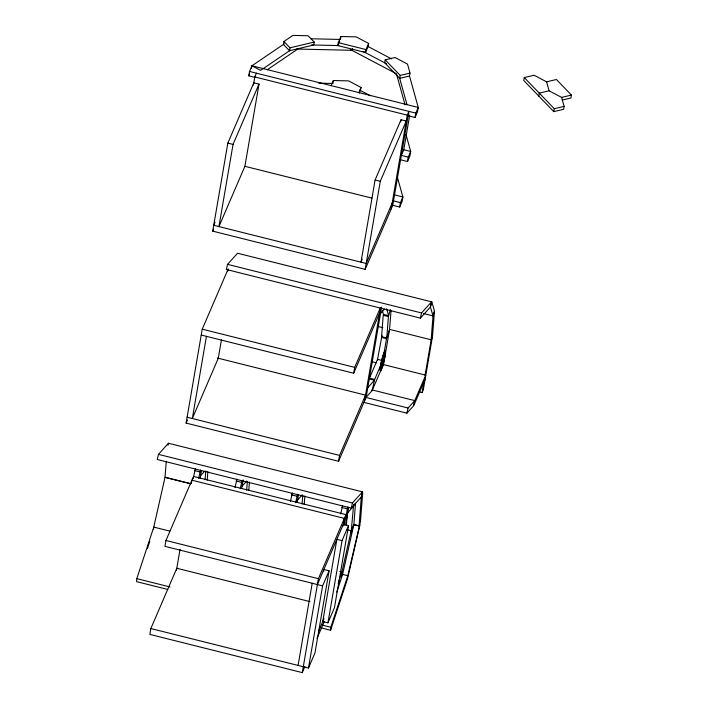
<?xml version="1.0" encoding="UTF-8"?>
<svg xmlns="http://www.w3.org/2000/svg" width="708" height="708" viewBox="0 0 708 708"><rect width="100%" height="100%" fill="white"/><g stroke="black" fill="none" stroke-linecap="round" stroke-linejoin="round"><path stroke-width="1.06" d="M166.283 461.235L165.026 477.289L190.753 483.732L165.026 477.325L153.769 527.097L136.812 578.64L136.573 581.631L167.663 589.419M153.618 529.088L153.769 527.097L169.849 531.124M205.072 479.776L205.754 470.979M207.196 480.192L207.86 471.643M246.649 490.193L247.331 481.396M248.774 490.609L249.437 482.06M296.971 501.68L297.139 499.476M302.086 504.078L302.767 495.281M304.21 504.494L304.874 495.945M330.601 630.235L330.831 627.253L347.796 575.71L360.461 521.601L362.726 492.715L361.31 497.007L359.053 525.894L353.69 524.593L359.053 525.894L359.885 525.009L347.566 578.693L330.601 630.235L320.954 627.819M346.354 525.256L347.124 515.362M355.531 503.184L353.858 524.566L342.601 574.409L336.769 592.109M388.426 316.565L386.754 337.973L381.559 336.672L383.232 315.255L388.426 316.565L390.347 309.52M389.586 329.388L386.524 338.681L381.108 370.257L383.541 364.602L389.586 329.388L391.02 310.927M425.057 375.382L431.163 339.805L433.022 315.91L434.42 310.803L431.809 301.882L237.561 253.234L227.534 264.349L226.374 269.491L420.393 318.104L430.411 306.998L431.809 301.882M391.135 209.064L407.259 115.138L408.888 111.377L392.763 205.293L365.178 269.341L212.727 231.153L227.843 143.105L253.809 82.818L259.004 84.119L244.897 166.3L218.931 226.587L233.047 144.405L259.004 84.119M310.06 601.641L176.805 568.259L150.839 628.536L149.831 634.403L302.281 672.6L304.874 666.573M302.281 672.6L318.405 578.684L345.991 514.628L193.541 476.44L165.955 540.487L164.955 546.355L322.591 585.852L329.087 570.781L323.883 569.48L323.512 571.639M381.612 307.166L366.151 397.232L338.566 461.28L186.116 423.092L202.24 329.176L227.772 269.898M255.19 77.464L248.756 75.844L249.508 71.446L251.942 65.791L284.324 43.825M251.49 68.437L251.942 65.791L418.251 107.457L417.49 111.864L415.056 117.51L407.551 115.634M206.435 336.344L192.319 418.525L218.285 358.239L221.436 339.858M253.437 84.987L254.818 76.951L256.438 73.181M176.469 570.214L180.053 549.293M191.364 483.449L191.921 480.21L344.362 518.398L343.07 525.955M227.834 271.049L228.206 268.89M193.169 478.599L195.364 468.687M198.629 478.404L200.559 469.988M200.125 478.201L201.453 470.457M283.935 41.498L283.43 44.436L289.519 50.746L313.706 45.002L314.21 42.064L308.122 35.754L292.917 35.4L283.935 41.498L290.023 47.817L289.519 50.746M235.003 487.52L236.941 479.104M240.198 488.821L242.136 480.405M241.702 488.617L243.198 479.9M337.787 45.56L338.291 42.622L340.92 36.506L356.124 36.86L368.638 43.453L368.133 46.383L365.505 52.498L337.787 45.56L339.663 41.188M332.857 83.464L333.362 80.535L348.566 80.88L361.08 87.473L359.443 93.031M340.583 38.462L340.92 36.506M352.531 48.551L352.23 50.312L296.661 49.029M365.505 52.498L366.009 49.569L368.638 43.453M290.439 501.406L292.377 492.989M295.634 502.707L297.572 494.29M297.139 502.503L298.466 494.759M385.187 59.844L384.683 62.782L399.693 78.349L409.507 76.022L410.012 73.083L407.516 64.109L395.002 57.516L385.187 59.844L400.197 75.411L399.693 78.349M365.178 269.341L380.293 181.292L406.259 121.015L401.055 119.714L375.098 179.991L360.983 262.172L362.284 259.155M298.086 665.432L312.201 583.25M338.566 461.28L339.575 455.412L365.532 395.135L217.347 358.009M201.231 335.043L353.681 373.231L354.69 367.364L380.214 308.086M400.684 121.873L401.055 119.714M150.839 628.536L308.484 668.033L322.591 585.852M329.087 570.781L314.971 652.962L308.484 668.033M340.681 513.999L342.61 505.574M409.64 115.484L403.764 149.751L401.33 155.397M364.523 401.002L380.479 308.06M344.132 525.425L347.805 506.875M342.061 540.638L336.866 539.337L322.76 621.518L327.954 622.819L342.061 540.638L348.557 525.575L343.362 524.265L317.396 584.551M392.179 205.152L399.693 207.028L400.445 202.63L402.879 196.974L397.551 177.832M399.993 159.654L407.498 161.539L408.259 157.132L410.693 151.485L405.958 134.467M415.056 117.51L415.817 113.112L418.251 107.457L409.374 75.552M345.69 524.894L348.708 507.344M348.557 525.575L334.441 607.747L327.954 622.819M377.399 360.248L382.01 335.318M382.842 364.434L425.72 375.169L414.764 400.604L414.012 405.003L424.968 379.577M418.87 391.825L422.092 392.63L424.127 380.771M562.09 100.093L570.922 97.996L571.427 95.067L556.417 79.5L546.603 81.827L534.08 75.234L524.265 77.57L523.761 80.5L553.789 111.634L563.603 109.306L564.108 106.368L561.612 97.394L549.089 90.801L539.275 93.137L538.77 96.067M553.789 111.634L554.284 108.705L524.265 77.57M158.433 454.359L157.264 459.51L351.292 508.114L361.31 497.007L362.469 491.856L168.451 443.243L158.433 454.359L352.451 502.963L362.469 491.856M167.982 445.305L168.451 443.243M366.151 397.232L372.134 390.595L374.656 379.444L382.754 360.637M351.292 508.114L352.451 502.963M354.248 503.937L353.779 505.999L347.796 512.636M353.637 504.76L351.035 533.159L353.858 524.566L351.212 530.752L340.929 576.259L342.601 574.409L341.893 571.993L339.813 571.471M420.393 318.104L421.561 312.954L431.579 301.847L430.411 306.998L433.022 315.91L423.375 313.494M364.045 402.418L406.923 413.162L408.091 408.012L414.764 400.604L371.886 389.86M414.764 400.604L413.605 405.755L406.923 413.162M147.432 548.638L149.804 541.425M338.176 583.286L341.893 571.993M433.022 315.91L434.438 311.617L432.579 335.504L431.163 339.805L389.356 329.326M248.756 75.844L249.57 73.968M215.037 222.268L213.736 225.277L366.186 263.473L392.144 203.187M212.727 231.153L213.595 229.144M331.105 85.774L333.362 80.535M186.116 423.092L187.416 420.074M358.823 92.721L361.08 87.473M408.127 115.776L408.941 113.891M407.498 161.539L409.932 155.884L410.693 151.485L403.179 149.6M399.693 207.028L402.126 201.382L402.879 196.974L393.675 194.673M353.681 373.231L379.638 312.954M372.134 390.595L381.24 369.443M431.163 339.805L432.376 336.973L423.304 389.807L422.092 392.63M318.432 631.563L324.052 618.5M316.989 638.439L324.344 621.359M200.55 475.749L204.541 471.324M380.523 313.511L384.515 309.086M242.118 486.166L246.782 480.998M367.779 387.701L374.461 380.293L369.266 378.992M297.555 500.052L302.219 494.892M290.386 50.162L260.615 70.366L251.942 65.791M267.075 69.871L297.749 49.056M290.023 47.817L314.21 42.064M400.197 75.411L410.012 73.083M561.612 97.394L571.427 95.067M554.284 108.705L564.108 106.368M310.945 38.763L340.362 39.444M311.582 44.958L338.822 45.586M318.635 83.137L332.804 83.464M338.291 42.622L366.009 49.569M249.508 71.446L415.817 113.112M254.818 76.951L407.259 115.138M400.746 155.256L408.259 157.132M227.843 143.105L233.047 144.405M375.098 179.991L380.293 181.292M392.931 200.745L400.445 202.63M245.03 166.336L371.886 198.116M227.534 264.349L421.561 312.954M377.568 326.37L382.922 327.716M381.329 337.38L386.524 338.681M381.718 360.381L377.559 359.337L369.461 378.143L374.656 379.444M372.125 361.744L376.408 362.815M202.24 329.176L354.69 367.364M365.213 397.268L408.091 408.012M187.124 417.224L339.575 455.412M194.55 470.572L199.744 471.873M236.127 480.989L241.322 482.29M291.563 494.874L296.758 496.175M341.796 507.459L347 508.76M347.062 529.708L351.212 530.752M342.433 574.365L347.796 575.71M165.955 540.487L318.405 578.684M136.812 578.64L170.044 586.967M322.255 625.102L330.831 627.253M367.346 46.144L391.533 58.888M363.133 51.436L386.488 63.738M350.699 49.684L396.436 73.782M359.788 90.173L370.426 95.775M386.612 308.723L388.657 315.715L383.462 314.414L382.293 310.423M546.603 81.827L549.089 90.801M399.401 77.314L407.003 104.642M396.595 74.358L405.073 104.837M381.975 367.266A10.151 1.124 -75.9 0 0 385.382 351.018A10.151 1.124 -75.9 0 0 380.913 363.638A10.151 1.124 -75.9 0 0 381.975 367.266A10.151 1.124 -75.9 0 0 385.453 351.035A10.151 1.124 -75.9 0 0 380.984 363.655A10.151 1.124 -75.9 0 0 382.046 367.284"/></g></svg>
